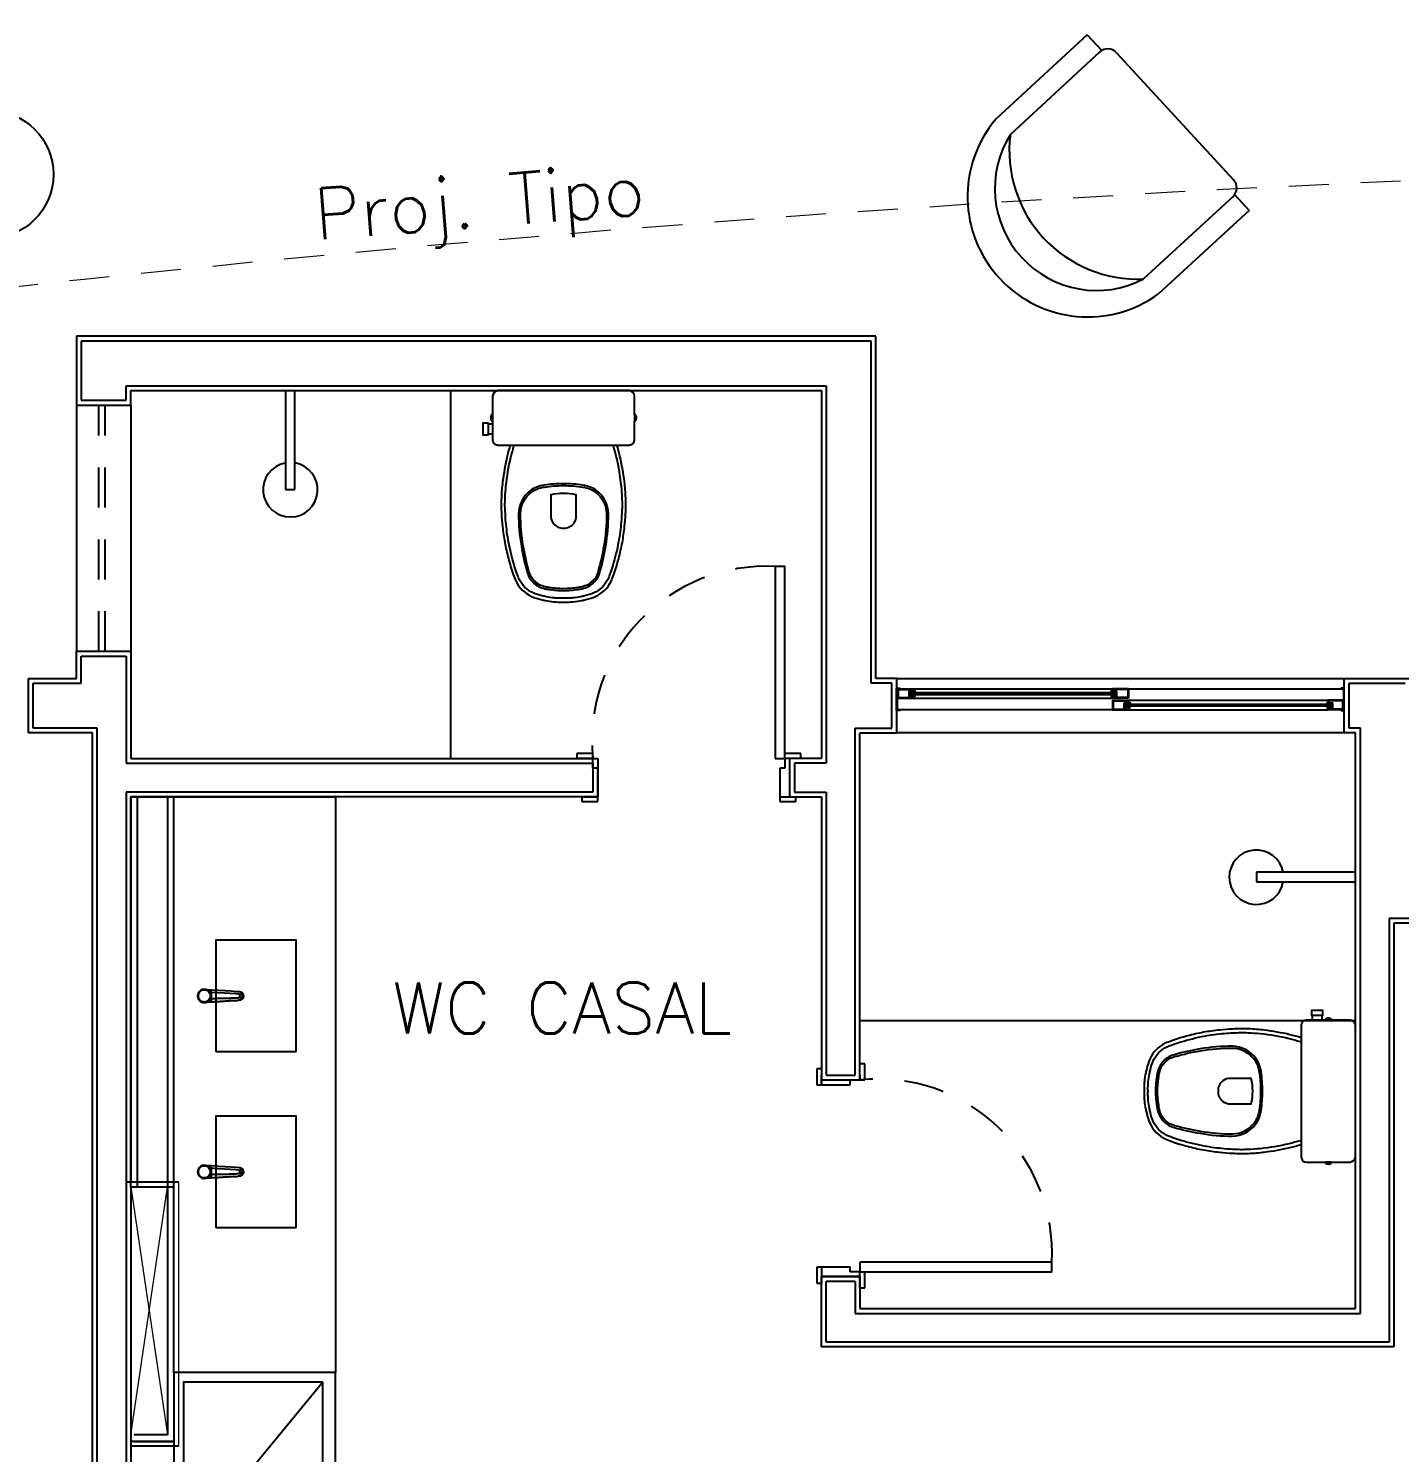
# Model space of a CAD drawing. Header units: millimetres. Extents: x 188.6 to 263.2, y 40.1 to 120.1.
# Drawn here: x 222.114 to 226.401, y 56.332 to 60.784 of the extents above; entities that cross this region are included whole.
import ezdxf

# ---------------------------------------------------------------- set-up
doc = ezdxf.new("R2010")
doc.units = ezdxf.units.MM
for name, pattern in [('HIDDEN2', [0.1875, 0.125, -0.0625]), ('XREF-TIPO$0$HIDDEN2', [0.1875, 0.125, -0.0625]), ('XREF_305_306$0$XREF-TIPO$0$HIDDEN2', [0.1875, 0.125, -0.0625])]:
    doc.linetypes.add(name, pattern=pattern)
doc.layers.add('ARQ', color=8, linetype='Continuous')
doc.layers.add('ARQ-BASE', color=8, linetype='Continuous')
doc.styles.add('60-75', font='romans.shx', dxfattribs={"height": 0.12})

# ---------------------------------------------------------------- blocks, each defined once
blk = doc.blocks.new('XREF_1ºTP$0$VASO')
at = {"layer": 'ARQ'}
for points in [[(951.8, 48.123, 0.003882), (951.7905, 48.158, -0.024258), (951.7765, 48.238, -0.02486), (951.7725, 48.288, -0.033324), (951.773, 48.338, -0.02486), (951.776, 48.378, -0.012268), (951.783, 48.428, -0.015806), (951.7945, 48.478, -0.026699), (951.81, 48.528, -0.021919), (951.8175, 48.548, -0.174675), (951.867, 48.5965, -0.045452), (951.897, 48.606, -0.022856), (951.9099, 48.6092, -0.041289), (951.9366, 48.6132, -0.052091), (951.9442, 48.6136, -0.04333), (951.967, 48.614, -0.04333), (951.9898, 48.6136, -0.052091), (951.9974, 48.6132, -0.041289), (952.0241, 48.6092, -0.022856), (952.037, 48.606, -0.045452), (952.067, 48.5965, -0.174675), (952.1165, 48.548, -0.021919), (952.124, 48.528, -0.026699), (952.1395, 48.478, -0.015806), (952.151, 48.428, -0.012268), (952.158, 48.378, -0.02486), (952.161, 48.338, -0.033324), (952.1615, 48.288, -0.02486), (952.1575, 48.238, -0.024258), (952.1435, 48.158, 0.003882), (952.134, 48.123)], [(952.1224, 48.1261, -0.003849), (952.1318, 48.1609, 0.027799), (952.147, 48.2514, 0.018883), (952.1495, 48.2885, 0.033646), (952.149, 48.3374, 0.016781), (952.1475, 48.3636, 0.015438), (952.1392, 48.4259, 0.023716), (952.121, 48.4995, 0.013571), (952.1126, 48.5241, 0.02186), (952.1055, 48.543, 0.173345), (952.0622, 48.5855, 0.045814), (952.034, 48.5944, 0.024058), (952.0216, 48.5974, 0.042614), (951.996, 48.6012, 0.066108), (951.9895, 48.6015, 0.047154), (951.967, 48.602, 0.047154), (951.9444, 48.6015, 0.066108), (951.9379, 48.6012, 0.042614), (951.9124, 48.5974, 0.024058), (951.9, 48.5944, 0.045814), (951.8718, 48.5855, 0.173345), (951.8284, 48.543, 0.02186), (951.8213, 48.5241, 0.013571), (951.813, 48.4995, 0.023716), (951.7948, 48.4259, 0.015438), (951.7865, 48.3636, 0.016781), (951.785, 48.3374, 0.033646), (951.7845, 48.2885, 0.018883), (951.787, 48.2514, 0.027799), (951.8021, 48.1609, -0.003849), (951.8116, 48.1261)]]:
    blk.add_lwpolyline(points, format="xyb", dxfattribs=at)
for points in [[(951.967, 48.244, -0.041331), (951.9061, 48.2486, -0.129345), (951.8634, 48.2657, -0.234638), (951.8265, 48.338, -0.044666), (951.8351, 48.439, -0.031515), (951.8532, 48.5195, -0.151063), (951.8718, 48.5523, -0.148094), (951.9082, 48.5722, -0.031073), (951.9218, 48.5744, -0.035055), (951.967, 48.5785, -0.035055), (952.0121, 48.5744, -0.031073), (952.0257, 48.5722, -0.148094), (952.0622, 48.5523, -0.151063), (952.0808, 48.5195, -0.031515), (952.0989, 48.439, -0.044666), (952.1075, 48.338, -0.234638), (952.0706, 48.2657, -0.129345), (952.0278, 48.2486, -0.041331)], [(951.967, 48.25, 0.041434), (952.027, 48.2545, 0.129651), (952.067, 48.2705, 0.234583), (952.1015, 48.338, 0.044678), (952.093, 48.438, 0.031614), (952.075, 48.518, 0.152477), (952.058, 48.548, 0.148725), (952.0245, 48.5664, 0.031624), (952.0114, 48.5685, 0.035113), (951.967, 48.5725, 0.035113), (951.9226, 48.5685, 0.031624), (951.9095, 48.5664, 0.148725), (951.876, 48.548, 0.152477), (951.859, 48.518, 0.031614), (951.841, 48.438, 0.044678), (951.8325, 48.338, 0.234583), (951.867, 48.2705, 0.129651), (951.907, 48.2545, 0.041434)], [(951.927, 48.344, -0.164444), (951.935, 48.368, -0.245936), (951.967, 48.383, -0.245936), (951.999, 48.368, -0.164444), (952.007, 48.344), (952.007, 48.279, -0.108885), (951.927, 48.279)], [(951.967, 48.123), (952.172, 48.123, -0.059373), (952.1768, 48.1225, -0.333509), (952.189, 48.107), (952.189, 48.0885), (952.189, 48.0575), (952.189, 48.047), (952.1918, 48.047, -0.252251), (952.1921, 48.0469, -0.160103), (952.195, 48.038, -0.160103), (952.1921, 48.0291, -0.252251), (952.1918, 48.029), (952.189, 48.029), (952.189, 47.97, -0.327853), (952.1739, 47.9533, -0.087637), (952.1708, 47.953), (951.967, 47.953), (951.7631, 47.953, -0.087637), (951.76, 47.9533, -0.327853), (951.745, 47.97), (951.745, 48.029), (951.7421, 48.029, -0.252251), (951.7419, 48.0291, -0.160103), (951.739, 48.038, -0.160103), (951.7419, 48.0469, -0.252251), (951.7421, 48.047), (951.745, 48.047), (951.745, 48.0575), (951.731, 48.0575), (951.731, 48.055), (951.715, 48.055), (951.715, 48.073), (951.715, 48.091), (951.731, 48.091), (951.731, 48.0885), (951.745, 48.0885), (951.745, 48.107, -0.333509), (951.7571, 48.1225, -0.059373), (951.762, 48.123)]]:
    blk.add_lwpolyline(points, format="xyb", close=True, dxfattribs=at)
for points in [[(951.731, 48.0575), (951.731, 48.073), (951.731, 48.0885)], [(951.745, 48.0575), (951.745, 48.0885)], [(951.7425, 48.046), (951.7425, 48.038), (951.7425, 48.03)], [(951.745, 48.029), (951.745, 48.047)], [(952.189, 48.029), (952.189, 48.047)], [(952.1915, 48.046), (952.1915, 48.038), (952.1915, 48.03)]]:
    blk.add_lwpolyline(points, dxfattribs=at)
blk = doc.blocks.new('XREF_305_306$0$AC18C')
for p, q in [((-0.039, 0.5), (-0.5583, 0.5)), ((-0.039, 0.5), (-0.039, 0.4117)), ((-0.05, 0.4117), (-0.5583, 0.4117)), ((0, 0.3617), (0, -0.3617)), ((-0.05, -0.4117), (-0.5583, -0.4117)), ((-0.039, -0.4109), (-0.039, -0.5)), ((-0.039, -0.5), (-0.5528, -0.5))]:
    blk.add_line(p, q)
for centre, radius, start, end in [((-0.4965, 0.0003), 0.5035, 97.0495, 263.57691), ((-0.446, 0), 0.4268, 105.24898, 254.75102), ((-0.2119, 0), 0.5381, 130.0756, 229.9244), ((-0.05, 0.3617), 0.05, 0, 90), ((-0.05, -0.3617), 0.05, 270, 0)]:
    blk.add_arc(centre, radius, start, end)
blk = doc.blocks.new('arq-3pav')
at = {"layer": 'ARQ'}
for p, q in [((19.7553, 19.565), (17.2553, 19.565)), ((17.2553, 19.565), (17.2553, 19.35)), ((19.7403, 19.55), (17.2703, 19.55)), ((17.2703, 19.55), (17.2703, 19.365)), ((19.7403, 18.48), (19.7403, 19.55)), ((19.7553, 18.495), (19.7553, 19.565)), ((17.4103, 19.365), (17.4103, 19.41)), ((17.4103, 19.41), (19.6003, 19.41)), ((17.4253, 19.35), (17.4253, 19.395)), ((17.4253, 19.395), (19.5853, 19.395)), ((17.9085, 19.395), (17.9085, 19.0855)), ((17.9385, 19.0855), (17.9385, 19.395)), ((18.4253, 19.395), (18.4253, 18.245)), ((19.5853, 19.395), (19.5853, 18.245)), ((19.6003, 19.41), (19.6003, 18.23)), ((17.2551, 19.35), (17.2551, 18.58)), ((17.2553, 19.35), (17.4253, 19.35)), ((17.2703, 19.365), (17.4103, 19.365)), ((17.4251, 19.35), (17.4251, 18.58)), ((17.9085, 19.0855), (17.9385, 19.0855)), ((17.2553, 18.495), (17.2553, 18.58)), ((17.2553, 18.58), (17.4253, 18.58)), ((17.4253, 18.58), (17.4253, 18.245)), ((17.2703, 18.48), (17.2703, 18.565)), ((17.2703, 18.565), (17.4103, 18.565)), ((17.4103, 18.565), (17.4103, 18.23)), ((17.1053, 18.495), (17.2553, 18.495)), ((17.1053, 18.325), (17.1053, 18.495)), ((17.1203, 18.48), (17.2703, 18.48)), ((17.1203, 18.34), (17.1203, 18.48)), ((19.8053, 18.48), (19.7403, 18.48)), ((19.8203, 18.495), (19.7553, 18.495)), ((19.8053, 18.34), (19.8053, 18.48)), ((19.8201, 18.495), (21.2201, 18.495)), ((19.8203, 18.325), (19.8203, 18.495)), ((21.2201, 18.325), (21.2201, 18.495)), ((21.2201, 18.495), (21.4253, 18.495)), ((21.2351, 18.34), (21.2351, 18.48)), ((21.2351, 18.48), (21.4103, 18.48)), ((19.8233, 18.4631), (19.8738, 18.4631)), ((19.8233, 18.4631), (19.8233, 18.4331)), ((19.8233, 18.4331), (20.4953, 18.4331)), ((19.8233, 18.4331), (19.8618, 18.4331)), ((19.8253, 18.4611), (19.8253, 18.4351)), ((19.8253, 18.4611), (19.8718, 18.4611)), ((19.8253, 18.4351), (19.8598, 18.4351)), ((19.8718, 18.4551), (19.8598, 18.4551)), ((19.8598, 18.4351), (19.8598, 18.4551)), ((19.8738, 18.4531), (19.8618, 18.4531)), ((19.8618, 18.4331), (19.8618, 18.4531)), ((19.8738, 18.4431), (19.8618, 18.4431)), ((19.8628, 18.4511), (20.5063, 18.4511)), ((19.8628, 18.4511), (19.8628, 18.4451)), ((19.8628, 18.4451), (20.5063, 18.4451)), ((19.8638, 18.4351), (19.8638, 18.4411)), ((19.8718, 18.4411), (19.8638, 18.4411)), ((19.8638, 18.4351), (19.8718, 18.4351)), ((19.8718, 18.4551), (19.8718, 18.4611)), ((19.8718, 18.4351), (19.8718, 18.4411)), ((19.8738, 18.4631), (20.4953, 18.4631)), ((19.8738, 18.4531), (19.8738, 18.4631)), ((19.8738, 18.4331), (19.8738, 18.4431)), ((20.5453, 18.4631), (20.4953, 18.4631)), ((20.4953, 18.4531), (20.4953, 18.4631)), ((20.4953, 18.4531), (20.5073, 18.4531)), ((20.4953, 18.4431), (20.5073, 18.4431)), ((20.4953, 18.4331), (20.4953, 18.4431)), ((20.5453, 18.4331), (20.4953, 18.4331)), ((20.5433, 18.4611), (20.4973, 18.4611)), ((20.4973, 18.4551), (20.4973, 18.4611)), ((20.4973, 18.4551), (20.5093, 18.4551)), ((20.4973, 18.4411), (20.5053, 18.4411)), ((20.4973, 18.4351), (20.4973, 18.4411)), ((20.5053, 18.4351), (20.4973, 18.4351)), ((20.5053, 18.4351), (20.5053, 18.4411)), ((20.5063, 18.4511), (20.5063, 18.4451)), ((20.5073, 18.4331), (20.5073, 18.4531)), ((20.5093, 18.4351), (20.5093, 18.4551)), ((20.5433, 18.4351), (20.5093, 18.4351)), ((20.5433, 18.4611), (20.5433, 18.4351)), ((20.5453, 18.4631), (21.2181, 18.4631)), ((20.5453, 18.4631), (20.5453, 18.4331)), ((20.4953, 18.3971), (19.8221, 18.3971)), ((20.4953, 18.4271), (20.5453, 18.4271)), ((20.4953, 18.4271), (20.4953, 18.3971)), ((20.4953, 18.3971), (20.5453, 18.3971)), ((20.4973, 18.4251), (20.5433, 18.4251)), ((20.4973, 18.4251), (20.4973, 18.3991)), ((20.4973, 18.3991), (20.5313, 18.3991)), ((20.5433, 18.4191), (20.5313, 18.4191)), ((20.5313, 18.3991), (20.5313, 18.4191)), ((20.5333, 18.3971), (20.5333, 18.4171)), ((20.5453, 18.4171), (20.5333, 18.4171)), ((20.5453, 18.4071), (20.5333, 18.4071)), ((20.5343, 18.4151), (21.1813, 18.4151)), ((20.5343, 18.4151), (20.5343, 18.4091)), ((20.5343, 18.4091), (21.1813, 18.4091)), ((20.5353, 18.3991), (20.5353, 18.4051)), ((20.5433, 18.4051), (20.5353, 18.4051)), ((20.5353, 18.3991), (20.5433, 18.3991)), ((20.5433, 18.4191), (20.5433, 18.4251)), ((20.5433, 18.3991), (20.5433, 18.4051)), ((20.5453, 18.4271), (21.1703, 18.4271)), ((20.5453, 18.4171), (20.5453, 18.4271)), ((20.5453, 18.3971), (20.5453, 18.4071)), ((20.5453, 18.3971), (21.1703, 18.3971)), ((21.2173, 18.4271), (21.1703, 18.4271)), ((21.1703, 18.4171), (21.1703, 18.4271)), ((21.1703, 18.4171), (21.1823, 18.4171)), ((21.1703, 18.3971), (21.1703, 18.4071)), ((21.1703, 18.4071), (21.1823, 18.4071)), ((21.2173, 18.3971), (21.1703, 18.3971)), ((21.2153, 18.4251), (21.1723, 18.4251)), ((21.1723, 18.4191), (21.1723, 18.4251)), ((21.1723, 18.4191), (21.1843, 18.4191)), ((21.1723, 18.3991), (21.1723, 18.4051)), ((21.1723, 18.4051), (21.1803, 18.4051)), ((21.1803, 18.3991), (21.1723, 18.3991)), ((21.1803, 18.3991), (21.1803, 18.4051)), ((21.1813, 18.4151), (21.1813, 18.4091)), ((21.1823, 18.3971), (21.1823, 18.4171)), ((21.1843, 18.3991), (21.1843, 18.4191)), ((21.2153, 18.3991), (21.1843, 18.3991)), ((21.2153, 18.3991), (21.2153, 18.4251)), ((21.2173, 18.3971), (21.2173, 18.4271)), ((17.3053, 18.325), (17.1053, 18.325)), ((17.3203, 18.34), (17.1203, 18.34)), ((17.3053, 15.5152), (17.3053, 18.325)), ((17.3203, 15.5302), (17.3203, 18.34)), ((19.6903, 17.255), (19.6903, 18.34)), ((19.6903, 18.34), (19.8053, 18.34)), ((19.7053, 17.24), (19.7053, 18.325)), ((19.7053, 18.325), (19.8203, 18.325)), ((21.2201, 18.325), (19.8201, 18.325)), ((21.2553, 18.325), (21.2201, 18.325)), ((21.2703, 18.34), (21.2351, 18.34)), ((21.2553, 16.525), (21.2553, 18.325)), ((21.2703, 16.51), (21.2703, 18.34)), ((18.8203, 18.2601), (18.8203, 18.2451)), ((18.8703, 18.2601), (18.8203, 18.2601)), ((18.8703, 18.2451), (18.8703, 18.2601)), ((19.5203, 18.2601), (19.4703, 18.2601)), ((19.5203, 18.2451), (19.5203, 18.2601)), ((19.5203, 18.2451), (19.5203, 18.2601)), ((17.4103, 18.23), (18.8703, 18.23)), ((17.4253, 18.245), (18.8853, 18.245)), ((18.8703, 18.2451), (18.8203, 18.2451)), ((18.8553, 18.2451), (18.8703, 18.2451)), ((18.8703, 18.2151), (18.8703, 18.2451)), ((18.8703, 18.23), (18.8703, 18.14)), ((18.8853, 18.2151), (18.8703, 18.2151)), ((18.8853, 18.245), (18.8853, 18.125)), ((18.8853, 18.1251), (18.8853, 18.2151)), ((19.4703, 18.2151), (19.4553, 18.2151)), ((19.4553, 18.2151), (19.4553, 18.1251)), ((19.4703, 18.2451), (19.4703, 18.2151)), ((19.5203, 18.2451), (19.4703, 18.2451)), ((19.5853, 18.245), (19.4853, 18.245)), ((19.4853, 18.245), (19.4853, 18.125)), ((19.6003, 18.23), (19.5003, 18.23)), ((19.5003, 18.23), (19.5003, 18.14)), ((18.8703, 18.14), (17.4103, 18.14)), ((17.4103, 18.14), (17.4103, 16.92)), ((18.8853, 18.125), (17.4253, 18.125)), ((17.4253, 18.125), (17.4253, 16.92)), ((17.4253, 17.025), (17.4253, 18.125)), ((17.4253, 18.125), (18.0653, 18.125)), ((17.5601, 16.325), (17.5601, 18.125)), ((18.0653, 18.125), (18.0653, 16.325)), ((18.8353, 18.1251), (18.8853, 18.1251)), ((18.8353, 18.1251), (18.8353, 18.1101)), ((18.8853, 18.1251), (18.8553, 18.1251)), ((18.8853, 18.1101), (18.8853, 18.1251)), ((19.4553, 18.1251), (19.4553, 18.1101)), ((19.4553, 18.1251), (19.5053, 18.1251)), ((19.4853, 18.125), (19.5853, 18.125)), ((19.5003, 18.14), (19.6003, 18.14)), ((19.5053, 18.1101), (19.5053, 18.1251)), ((19.5853, 18.125), (19.5853, 17.24)), ((19.6003, 18.14), (19.6003, 17.255)), ((18.8353, 18.1101), (18.8853, 18.1101)), ((18.8353, 18.1101), (18.8853, 18.1101)), ((19.4553, 18.1101), (19.5053, 18.1101)), ((19.4553, 18.1101), (19.5053, 18.1101)), ((21.2553, 17.8895), (20.9458, 17.8895)), ((20.9458, 17.8895), (20.9458, 17.8595)), ((20.9458, 17.8595), (21.2553, 17.8595)), ((21.8603, 17.7448), (21.3603, 17.7448)), ((21.3603, 17.7448), (21.3603, 16.42)), ((21.8753, 17.7298), (21.3753, 17.7298)), ((21.3753, 17.7298), (21.3753, 16.405)), ((17.6565, 17.5231), (17.6565, 17.5231)), ((17.6567, 17.5231), (17.6566, 17.5231)), ((17.6747, 17.5076), (17.6766, 17.5076)), ((17.6747, 17.4974), (17.6747, 17.5076)), ((17.6747, 17.4974), (17.6766, 17.4974)), ((17.6766, 17.5076), (17.6766, 17.4974)), ((17.7661, 17.516), (17.7663, 17.516)), ((17.7667, 17.4988), (17.7667, 17.5062)), ((17.7768, 17.4995), (17.7768, 17.5055)), ((17.6582, 17.482), (17.6578, 17.482)), ((17.6582, 17.482), (17.6582, 17.482)), ((21.2553, 17.425), (19.7053, 17.425)), ((19.5703, 17.275), (19.5703, 17.225)), ((19.5703, 17.275), (19.5703, 17.225)), ((19.5853, 17.275), (19.5703, 17.275)), ((19.5853, 17.275), (19.5853, 17.225)), ((19.7053, 17.24), (19.7053, 17.29)), ((19.7203, 17.29), (19.7053, 17.29)), ((19.7203, 17.24), (19.7203, 17.29)), ((19.5853, 17.225), (19.5853, 17.255)), ((19.5853, 17.24), (19.7053, 17.24)), ((19.5853, 17.24), (19.7053, 17.24)), ((19.6003, 17.255), (19.6903, 17.255)), ((19.6753, 17.225), (19.6753, 17.24)), ((19.6753, 17.24), (19.7053, 17.24)), ((19.7053, 17.255), (19.7053, 17.24)), ((19.7053, 17.24), (19.7203, 17.24)), ((19.5703, 17.225), (19.5853, 17.225)), ((19.5853, 17.225), (19.6753, 17.225)), ((17.4253, 16.905), (17.4253, 17.025)), ((17.6565, 16.9731), (17.6565, 16.9731)), ((17.6567, 16.9731), (17.6566, 16.9731)), ((17.7661, 16.966), (17.7663, 16.966)), ((17.5751, 16.92), (17.4103, 16.92)), ((17.4103, 16.92), (17.4103, 15.7202)), ((17.6582, 16.932), (17.6578, 16.932)), ((17.6582, 16.932), (17.6582, 16.932)), ((17.6747, 16.9576), (17.6766, 16.9576)), ((17.6747, 16.9474), (17.6747, 16.9576)), ((17.6747, 16.9474), (17.6766, 16.9474)), ((17.6766, 16.9576), (17.6766, 16.9474)), ((17.7667, 16.9488), (17.7667, 16.9562)), ((17.7768, 16.9495), (17.7768, 16.9555)), ((17.5601, 16.905), (17.4253, 16.905)), ((17.4253, 16.905), (17.4253, 15.7352)), ((17.5601, 16.905), (17.4253, 16.905)), ((19.5703, 16.655), (19.5703, 16.605)), ((19.5703, 16.655), (19.5703, 16.605)), ((19.5853, 16.655), (19.5703, 16.655)), ((19.6753, 16.655), (19.5853, 16.655)), ((19.5853, 16.655), (19.5853, 16.605)), ((19.6753, 16.64), (19.6753, 16.655)), ((19.5853, 16.625), (19.7053, 16.625)), ((19.5853, 16.405), (19.5853, 16.625)), ((19.7053, 16.625), (19.5853, 16.625)), ((19.6003, 16.42), (19.6003, 16.61)), ((19.6903, 16.61), (19.6003, 16.61)), ((19.7053, 16.64), (19.6753, 16.64)), ((19.6903, 16.61), (19.6903, 16.51)), ((19.7053, 16.59), (19.7053, 16.64)), ((19.7053, 16.625), (19.7053, 16.525)), ((19.7203, 16.59), (19.7203, 16.64)), ((19.5703, 16.605), (19.5853, 16.605)), ((19.7053, 16.59), (19.7203, 16.59)), ((19.7053, 16.59), (19.7203, 16.59)), ((19.7053, 16.525), (21.2553, 16.525)), ((19.6903, 16.51), (21.2703, 16.51)), ((21.3753, 16.405), (19.5853, 16.405)), ((21.3603, 16.42), (19.6003, 16.42)), ((18.0653, 16.325), (17.5601, 16.325)), ((18.0253, 16.295), (17.5901, 15.7652)), ((17.5601, 16.11), (17.4253, 16.11)), ((17.5751, 16.095), (17.4253, 16.095)), ((17.4353, 16.11), (17.5601, 16.11))]:
    blk.add_line(p, q, dxfattribs=at)
at = {"layer": 'ARQ', "linetype": 'XREF-TIPO$0$HIDDEN2'}
for p, q in [((17.3251, 18.58), (17.3251, 19.35)), ((17.3451, 18.58), (17.3451, 19.35))]:
    blk.add_line(p, q, dxfattribs=at)
at = {"layer": 'ARQ', "color": 7, "linetype": 'Continuous', "lineweight": 0}
for p, q in [((17.5751, 16.095), (17.5751, 16.92)), ((17.4253, 16.13), (17.5401, 16.905)), ((17.4253, 16.905), (17.5401, 16.13)), ((17.5601, 16.11), (17.5601, 16.905))]:
    blk.add_line(p, q, dxfattribs=at)
at = {"layer": 'ARQ'}
for points in [[(19.4403, 18.2451), (19.4703, 18.2451), (19.4703, 18.8451), (19.4403, 18.8451)], [(17.4453, 16.905), (17.4253, 16.905), (17.4253, 18.125), (17.4453, 18.125)], [(17.6917, 17.3275), (17.6917, 17.6775), (17.9417, 17.6775), (17.9417, 17.3275)], [(17.6917, 16.7775), (17.6917, 17.1275), (17.9417, 17.1275), (17.9417, 16.7775)], [(19.7053, 16.67), (19.7053, 16.64), (20.3053, 16.64), (20.3053, 16.67)], [(18.0653, 16.325), (17.5601, 16.325), (17.5601, 15.7352), (18.0653, 15.7352)], [(18.0253, 16.295), (17.5901, 16.295), (17.5901, 15.7652), (18.0253, 15.7652)]]:
    blk.add_lwpolyline(points, close=True, dxfattribs=at)
for points in [[(19.8201, 18.4651), (19.8303, 18.4651), (19.8303, 18.4631), (19.8221, 18.4631), (19.8221, 18.3971), (19.8301, 18.3971), (19.8301, 18.3951), (19.8201, 18.3951), (19.8201, 18.4651)], [(21.2201, 18.4651), (21.2099, 18.4651), (21.2099, 18.4631), (21.2181, 18.4631), (21.2181, 18.3971), (21.2101, 18.3971), (21.2101, 18.3951), (21.2201, 18.3951), (21.2201, 18.4651)], [(17.6568, 17.5231), (17.6568, 17.5231), (17.6568, 17.5231), (17.6569, 17.5231), (17.6569, 17.5231), (17.6569, 17.5231), (17.657, 17.5231), (17.657, 17.5231), (17.6572, 17.5231), (17.6581, 17.523), (17.659, 17.5229), (17.6627, 17.5225), (17.6664, 17.5219), (17.6691, 17.5214)], [(17.6568, 17.5231), (17.6781, 17.5219), (17.6994, 17.5207), (17.7207, 17.5193), (17.7382, 17.5181), (17.7558, 17.5168), (17.7645, 17.5162), (17.7655, 17.5161), (17.766, 17.516), (17.7661, 17.516)], [(17.664, 17.5211), (17.6652, 17.5207), (17.6664, 17.5206), (17.6678, 17.5209), (17.6691, 17.5214)], [(17.6726, 17.5129), (17.6719, 17.514), (17.6709, 17.5154), (17.6697, 17.5168), (17.6689, 17.5177), (17.668, 17.5185), (17.6671, 17.5192), (17.6663, 17.5198), (17.6652, 17.5205), (17.664, 17.5211)], [(17.6691, 17.5214), (17.67, 17.5211), (17.6709, 17.5209), (17.6717, 17.5205), (17.6725, 17.5201), (17.673, 17.5198), (17.6735, 17.5195), (17.6738, 17.5192), (17.6741, 17.5189), (17.6743, 17.5186), (17.6745, 17.5183), (17.6747, 17.5179), (17.6748, 17.5176), (17.6749, 17.5173), (17.675, 17.517), (17.6751, 17.5167), (17.6752, 17.5161), (17.6753, 17.5155), (17.6753, 17.5151), (17.6754, 17.5147), (17.6755, 17.5144), (17.6756, 17.5142), (17.6757, 17.514), (17.6758, 17.5138), (17.6758, 17.5137)], [(17.6726, 17.5129), (17.6744, 17.5133), (17.6758, 17.5137)], [(17.6758, 17.5137), (17.6762, 17.5122), (17.6764, 17.5107), (17.6765, 17.5091), (17.6766, 17.5076)], [(17.7667, 17.5062), (17.7664, 17.5065), (17.766, 17.5068), (17.7657, 17.5071), (17.7653, 17.5073), (17.765, 17.5074), (17.7647, 17.5076), (17.7641, 17.5077), (17.7636, 17.5078), (17.763, 17.5078), (17.7625, 17.5079), (17.7537, 17.5086), (17.7362, 17.5099), (17.7187, 17.5111), (17.6973, 17.5124), (17.6758, 17.5137)], [(17.6764, 17.4946), (17.6796, 17.4947), (17.6829, 17.4948), (17.6865, 17.4949), (17.6903, 17.4949), (17.6938, 17.495), (17.6974, 17.4951), (17.6986, 17.4951), (17.6996, 17.4951), (17.7006, 17.4952), (17.7016, 17.4952), (17.7025, 17.4952), (17.7082, 17.4953), (17.7138, 17.4954), (17.715, 17.4954), (17.7161, 17.4955), (17.7172, 17.4955), (17.7183, 17.4955), (17.7194, 17.4955), (17.7205, 17.4956), (17.7216, 17.4956), (17.7227, 17.4956), (17.7265, 17.4957), (17.7302, 17.4958), (17.7338, 17.4959), (17.7372, 17.496), (17.7401, 17.4961), (17.7429, 17.4962), (17.7436, 17.4962), (17.7443, 17.4963), (17.745, 17.4963), (17.7457, 17.4963), (17.7463, 17.4963), (17.747, 17.4964), (17.7491, 17.4965), (17.7512, 17.4966), (17.7532, 17.4967), (17.7552, 17.4968), (17.7572, 17.4969), (17.7591, 17.497), (17.7595, 17.497), (17.7599, 17.4971), (17.7603, 17.4971), (17.7607, 17.4971), (17.7611, 17.4971), (17.7614, 17.4972), (17.7618, 17.4972), (17.7622, 17.4972), (17.7626, 17.4972), (17.7629, 17.4973), (17.7632, 17.4973), (17.7635, 17.4973), (17.7637, 17.4973), (17.7639, 17.4973), (17.7641, 17.4974), (17.7643, 17.4974), (17.7645, 17.4975), (17.7646, 17.4975), (17.7648, 17.4976), (17.7649, 17.4976), (17.7653, 17.4978), (17.7656, 17.4979), (17.7659, 17.4981), (17.7662, 17.4984), (17.7664, 17.4986), (17.7667, 17.4988)], [(17.7663, 17.516), (17.7668, 17.5159), (17.7673, 17.5159), (17.7677, 17.5158), (17.7682, 17.5156)], [(17.7667, 17.5062), (17.7677, 17.5072), (17.7688, 17.5081), (17.7699, 17.509), (17.7709, 17.5098), (17.7718, 17.5105), (17.7726, 17.5111), (17.7733, 17.5115), (17.7738, 17.5118), (17.7741, 17.5119), (17.7742, 17.5118)], [(17.7768, 17.5055), (17.7767, 17.5055), (17.7765, 17.5055), (17.7763, 17.5056), (17.7761, 17.5056), (17.7758, 17.5056), (17.7754, 17.5056), (17.775, 17.5057), (17.7745, 17.5057), (17.774, 17.5057), (17.7735, 17.5058), (17.7729, 17.5058), (17.7723, 17.5059), (17.7717, 17.5059), (17.7713, 17.5059), (17.7706, 17.506), (17.7699, 17.506), (17.7691, 17.5061), (17.7684, 17.5061), (17.7679, 17.5061), (17.7674, 17.5062), (17.7667, 17.5062)], [(17.7667, 17.4988), (17.7674, 17.4989), (17.7682, 17.4989), (17.7689, 17.499), (17.7696, 17.499), (17.7703, 17.499), (17.7709, 17.4991), (17.7716, 17.4991), (17.7723, 17.4992), (17.7729, 17.4992), (17.7735, 17.4993), (17.7739, 17.4993), (17.7743, 17.4993), (17.7747, 17.4993), (17.7752, 17.4994), (17.7756, 17.4994), (17.776, 17.4994), (17.7763, 17.4995), (17.7765, 17.4995), (17.7767, 17.4995), (17.7768, 17.4995)], [(17.7667, 17.4988), (17.7671, 17.4985), (17.7675, 17.4981), (17.7679, 17.4977), (17.7683, 17.4973), (17.7687, 17.497), (17.7691, 17.4966), (17.7696, 17.4962), (17.77, 17.4959), (17.7704, 17.4955), (17.7708, 17.4952), (17.7713, 17.4949), (17.7716, 17.4946), (17.772, 17.4943), (17.7724, 17.494), (17.7727, 17.4938), (17.773, 17.4936), (17.7732, 17.4935), (17.7735, 17.4934), (17.7737, 17.4933), (17.7738, 17.4932), (17.774, 17.4932), (17.7741, 17.4931), (17.7742, 17.4932), (17.7742, 17.4932)], [(17.7682, 17.5156), (17.769, 17.5153), (17.7699, 17.515), (17.7707, 17.5146), (17.7717, 17.514), (17.7726, 17.5133), (17.7734, 17.5126), (17.7742, 17.5118)], [(17.7742, 17.5118), (17.7746, 17.5114), (17.7749, 17.511), (17.7752, 17.5106), (17.7753, 17.5105), (17.7754, 17.5104), (17.7754, 17.5103), (17.7755, 17.5102), (17.7755, 17.5102), (17.7756, 17.5101), (17.7756, 17.5101), (17.7756, 17.5101), (17.7756, 17.5101), (17.7756, 17.51)], [(17.7768, 17.5055), (17.7768, 17.5069), (17.7765, 17.5083), (17.7759, 17.5095), (17.7756, 17.51)], [(17.7768, 17.4995), (17.7768, 17.4981), (17.7765, 17.4968), (17.7759, 17.4955), (17.7756, 17.495)], [(17.7775, 17.4994), (17.7774, 17.499), (17.7772, 17.4985), (17.7771, 17.498), (17.7769, 17.4975), (17.7767, 17.497), (17.7764, 17.4964), (17.7762, 17.4959), (17.7759, 17.4955)], [(17.7776, 17.5035), (17.7776, 17.5036), (17.7776, 17.5038), (17.7775, 17.5039), (17.7775, 17.5041), (17.7774, 17.5043), (17.7773, 17.5045), (17.7772, 17.5048), (17.7771, 17.5051), (17.7768, 17.5055)], [(17.7768, 17.4995), (17.777, 17.4999), (17.7773, 17.5003), (17.7774, 17.5006), (17.7775, 17.5009), (17.7775, 17.5011), (17.7776, 17.5013), (17.7776, 17.5014), (17.7776, 17.5015), (17.7776, 17.5015)], [(17.7777, 17.5045), (17.7776, 17.5035)], [(17.7776, 17.5015), (17.7776, 17.5017), (17.7777, 17.5019), (17.7777, 17.5019), (17.7777, 17.502), (17.7777, 17.5021), (17.7777, 17.5022), (17.7777, 17.5023), (17.7777, 17.5023), (17.7777, 17.5024), (17.7777, 17.5024), (17.7777, 17.5025), (17.7777, 17.5025), (17.7777, 17.5026), (17.7777, 17.5026), (17.7777, 17.5027), (17.7777, 17.5027), (17.7777, 17.5028), (17.7777, 17.503), (17.7777, 17.5031), (17.7777, 17.5032), (17.7776, 17.5035)], [(17.7776, 17.5015), (17.7777, 17.5005), (17.7777, 17.5005)], [(17.7777, 17.5005), (17.7777, 17.5014), (17.7778, 17.5022), (17.7778, 17.5029), (17.7777, 17.5037), (17.7777, 17.5045)], [(17.7209, 17.4857), (17.7201, 17.4857), (17.7189, 17.4856), (17.7181, 17.4855), (17.7172, 17.4855), (17.7169, 17.4855), (17.7167, 17.4854), (17.7164, 17.4854), (17.7162, 17.4854), (17.7159, 17.4854), (17.7156, 17.4854), (17.7128, 17.4852), (17.7102, 17.485), (17.7077, 17.4849), (17.7054, 17.4847), (17.704, 17.4846), (17.7023, 17.4845), (17.7007, 17.4844), (17.699, 17.4843), (17.6974, 17.4842), (17.6939, 17.484), (17.6904, 17.4838), (17.6871, 17.4836), (17.6834, 17.4834), (17.6769, 17.483), (17.6705, 17.4827), (17.6643, 17.4823), (17.6582, 17.482)], [(17.6718, 17.4846), (17.6691, 17.4838), (17.6663, 17.4832), (17.6628, 17.4826), (17.6607, 17.4823), (17.6595, 17.4821), (17.6588, 17.4821), (17.6586, 17.482), (17.6585, 17.482), (17.6584, 17.482), (17.6583, 17.482), (17.6583, 17.482), (17.6583, 17.482), (17.6582, 17.482), (17.6582, 17.482), (17.6582, 17.482), (17.6582, 17.482)], [(17.6657, 17.4848), (17.6664, 17.4853), (17.6674, 17.4859), (17.6683, 17.4867), (17.6693, 17.4877), (17.6703, 17.4887), (17.6712, 17.4899), (17.6721, 17.4912), (17.6726, 17.4921), (17.6731, 17.493), (17.6735, 17.4939), (17.6739, 17.4948)], [(17.6657, 17.4848), (17.6668, 17.4853), (17.6681, 17.4855), (17.6695, 17.4854), (17.6709, 17.485), (17.6718, 17.4846)], [(17.6764, 17.4946), (17.6764, 17.4944), (17.6764, 17.4942), (17.6764, 17.494), (17.6764, 17.4937), (17.6764, 17.4934), (17.6766, 17.4926), (17.6767, 17.4918), (17.6768, 17.4913), (17.6769, 17.4908), (17.6769, 17.4904), (17.6769, 17.4901), (17.6769, 17.4897), (17.6769, 17.4895), (17.6768, 17.4892), (17.6768, 17.4889), (17.6767, 17.4886), (17.6766, 17.4883), (17.6764, 17.4879), (17.6762, 17.4875), (17.6761, 17.4873), (17.6759, 17.4871), (17.6756, 17.4867), (17.6752, 17.4864), (17.6748, 17.486), (17.6744, 17.4858), (17.6737, 17.4854), (17.673, 17.4851), (17.6724, 17.4848), (17.6718, 17.4846)], [(17.7478, 17.4876), (17.747, 17.4875), (17.7465, 17.4875), (17.746, 17.4875), (17.7455, 17.4874), (17.745, 17.4874), (17.7444, 17.4874), (17.7441, 17.4873), (17.7438, 17.4873), (17.7435, 17.4873), (17.7419, 17.4872), (17.7402, 17.4871), (17.7384, 17.4869), (17.7365, 17.4868), (17.7345, 17.4867), (17.7325, 17.4865), (17.7307, 17.4864), (17.729, 17.4863), (17.7272, 17.4861), (17.7254, 17.486), (17.7249, 17.486), (17.7244, 17.486), (17.7242, 17.4859), (17.7241, 17.4859), (17.724, 17.4859), (17.7237, 17.4859), (17.7233, 17.4859), (17.7227, 17.4858), (17.722, 17.4858), (17.7211, 17.4857), (17.7209, 17.4857)], [(17.7685, 17.4895), (17.7683, 17.4895), (17.7678, 17.4893), (17.7672, 17.4892), (17.767, 17.4892), (17.7669, 17.4891), (17.7668, 17.4891), (17.7668, 17.4891), (17.7668, 17.4891), (17.7667, 17.4891), (17.7655, 17.489), (17.7647, 17.4889), (17.764, 17.4888), (17.7633, 17.4888), (17.7626, 17.4887), (17.7619, 17.4887), (17.7612, 17.4886), (17.7606, 17.4886), (17.76, 17.4885), (17.7595, 17.4885), (17.759, 17.4885)], [(17.7742, 17.4932), (17.7734, 17.4924), (17.7726, 17.4917), (17.7717, 17.491), (17.7707, 17.4905), (17.77, 17.4901), (17.7694, 17.4898), (17.7687, 17.4896), (17.7685, 17.4895)], [(17.6568, 16.9731), (17.6568, 16.9731), (17.6568, 16.9731), (17.6569, 16.9731), (17.6569, 16.9731), (17.6569, 16.9731), (17.657, 16.9731), (17.657, 16.9731), (17.6572, 16.9731), (17.6581, 16.973), (17.659, 16.9729), (17.6627, 16.9725), (17.6664, 16.9719), (17.6691, 16.9714)], [(17.6568, 16.9731), (17.6781, 16.9719), (17.6994, 16.9707), (17.7207, 16.9693), (17.7382, 16.9681), (17.7558, 16.9668), (17.7645, 16.9662), (17.7655, 16.9661), (17.766, 16.966), (17.7661, 16.966)], [(17.664, 16.9711), (17.6652, 16.9707), (17.6664, 16.9706), (17.6678, 16.9709), (17.6691, 16.9714)], [(17.6726, 16.9629), (17.6719, 16.964), (17.6709, 16.9654), (17.6697, 16.9668), (17.6689, 16.9677), (17.668, 16.9685), (17.6671, 16.9692), (17.6663, 16.9698), (17.6652, 16.9705), (17.664, 16.9711)], [(17.6691, 16.9714), (17.67, 16.9711), (17.6709, 16.9709), (17.6717, 16.9705), (17.6725, 16.9701), (17.673, 16.9698), (17.6735, 16.9695), (17.6738, 16.9692), (17.6741, 16.9689), (17.6743, 16.9686), (17.6745, 16.9683), (17.6747, 16.9679), (17.6748, 16.9676), (17.6749, 16.9673), (17.675, 16.967), (17.6751, 16.9667), (17.6752, 16.9661), (17.6753, 16.9655), (17.6753, 16.9651), (17.6754, 16.9647), (17.6755, 16.9644), (17.6756, 16.9642), (17.6757, 16.964), (17.6758, 16.9638), (17.6758, 16.9637)], [(17.6726, 16.9629), (17.6744, 16.9633), (17.6758, 16.9637)], [(17.6758, 16.9637), (17.6762, 16.9622), (17.6764, 16.9607), (17.6765, 16.9591), (17.6766, 16.9576)], [(17.7667, 16.9562), (17.7664, 16.9565), (17.766, 16.9568), (17.7657, 16.9571), (17.7653, 16.9573), (17.765, 16.9574), (17.7647, 16.9576), (17.7641, 16.9577), (17.7636, 16.9578), (17.763, 16.9578), (17.7625, 16.9579), (17.7537, 16.9586), (17.7362, 16.9599), (17.7187, 16.9611), (17.6973, 16.9624), (17.6758, 16.9637)], [(17.7663, 16.966), (17.7668, 16.9659), (17.7673, 16.9659), (17.7677, 16.9658), (17.7682, 16.9656)], [(17.7682, 16.9656), (17.769, 16.9653), (17.7699, 16.965), (17.7707, 16.9646), (17.7717, 16.964), (17.7726, 16.9633), (17.7734, 16.9626), (17.7742, 16.9618)], [(17.7209, 16.9357), (17.7201, 16.9357), (17.7189, 16.9356), (17.7181, 16.9355), (17.7172, 16.9355), (17.7169, 16.9355), (17.7167, 16.9354), (17.7164, 16.9354), (17.7162, 16.9354), (17.7159, 16.9354), (17.7156, 16.9354), (17.7128, 16.9352), (17.7102, 16.935), (17.7077, 16.9349), (17.7054, 16.9347), (17.704, 16.9346), (17.7023, 16.9345), (17.7007, 16.9344), (17.699, 16.9343), (17.6974, 16.9342), (17.6939, 16.934), (17.6904, 16.9338), (17.6871, 16.9336), (17.6834, 16.9334), (17.6769, 16.933), (17.6705, 16.9327), (17.6643, 16.9323), (17.6582, 16.932)], [(17.6718, 16.9346), (17.6691, 16.9338), (17.6663, 16.9332), (17.6628, 16.9326), (17.6607, 16.9323), (17.6595, 16.9321), (17.6588, 16.9321), (17.6586, 16.932), (17.6585, 16.932), (17.6584, 16.932), (17.6583, 16.932), (17.6583, 16.932), (17.6583, 16.932), (17.6582, 16.932), (17.6582, 16.932), (17.6582, 16.932), (17.6582, 16.932)], [(17.6657, 16.9348), (17.6664, 16.9353), (17.6674, 16.9359), (17.6683, 16.9367), (17.6693, 16.9377), (17.6703, 16.9387), (17.6712, 16.9399), (17.6721, 16.9412), (17.6726, 16.9421), (17.6731, 16.943), (17.6735, 16.9439), (17.6739, 16.9448)], [(17.6657, 16.9348), (17.6668, 16.9353), (17.6681, 16.9355), (17.6695, 16.9354), (17.6709, 16.935), (17.6718, 16.9346)], [(17.6764, 16.9446), (17.6764, 16.9444), (17.6764, 16.9442), (17.6764, 16.944), (17.6764, 16.9437), (17.6764, 16.9434), (17.6766, 16.9426), (17.6767, 16.9418), (17.6768, 16.9413), (17.6769, 16.9408), (17.6769, 16.9404), (17.6769, 16.9401), (17.6769, 16.9397), (17.6769, 16.9395), (17.6768, 16.9392), (17.6768, 16.9389), (17.6767, 16.9386), (17.6766, 16.9383), (17.6764, 16.9379), (17.6762, 16.9375), (17.6761, 16.9373), (17.6759, 16.9371), (17.6756, 16.9367), (17.6752, 16.9364), (17.6748, 16.936), (17.6744, 16.9358), (17.6737, 16.9354), (17.673, 16.9351), (17.6724, 16.9348), (17.6718, 16.9346)], [(17.6764, 16.9446), (17.6796, 16.9447), (17.6829, 16.9448), (17.6865, 16.9449), (17.6903, 16.9449), (17.6938, 16.945), (17.6974, 16.9451), (17.6986, 16.9451), (17.6996, 16.9451), (17.7006, 16.9452), (17.7016, 16.9452), (17.7025, 16.9452), (17.7082, 16.9453), (17.7138, 16.9454), (17.715, 16.9454), (17.7161, 16.9455), (17.7172, 16.9455), (17.7183, 16.9455), (17.7194, 16.9455), (17.7205, 16.9456), (17.7216, 16.9456), (17.7227, 16.9456), (17.7265, 16.9457), (17.7302, 16.9458), (17.7338, 16.9459), (17.7372, 16.946), (17.7401, 16.9461), (17.7429, 16.9462), (17.7436, 16.9462), (17.7443, 16.9463), (17.745, 16.9463), (17.7457, 16.9463), (17.7463, 16.9463), (17.747, 16.9464), (17.7491, 16.9465), (17.7512, 16.9466), (17.7532, 16.9467), (17.7552, 16.9468), (17.7572, 16.9469), (17.7591, 16.947), (17.7595, 16.947), (17.7599, 16.9471), (17.7603, 16.9471), (17.7607, 16.9471), (17.7611, 16.9471), (17.7614, 16.9472), (17.7618, 16.9472), (17.7622, 16.9472), (17.7626, 16.9472), (17.7629, 16.9473), (17.7632, 16.9473), (17.7635, 16.9473), (17.7637, 16.9473), (17.7639, 16.9473), (17.7641, 16.9474), (17.7643, 16.9474), (17.7645, 16.9475), (17.7646, 16.9475), (17.7648, 16.9476), (17.7649, 16.9476), (17.7653, 16.9478), (17.7656, 16.9479), (17.7659, 16.9481), (17.7662, 16.9484), (17.7664, 16.9486), (17.7667, 16.9488)], [(17.7478, 16.9376), (17.747, 16.9375), (17.7465, 16.9375), (17.746, 16.9375), (17.7455, 16.9374), (17.745, 16.9374), (17.7444, 16.9374), (17.7441, 16.9373), (17.7438, 16.9373), (17.7435, 16.9373), (17.7419, 16.9372), (17.7402, 16.9371), (17.7384, 16.9369), (17.7365, 16.9368), (17.7345, 16.9367), (17.7325, 16.9365), (17.7307, 16.9364), (17.729, 16.9363), (17.7272, 16.9361), (17.7254, 16.936), (17.7249, 16.936), (17.7244, 16.936), (17.7242, 16.9359), (17.7241, 16.9359), (17.724, 16.9359), (17.7237, 16.9359), (17.7233, 16.9359), (17.7227, 16.9358), (17.722, 16.9358), (17.7211, 16.9357), (17.7209, 16.9357)], [(17.7685, 16.9395), (17.7683, 16.9395), (17.7678, 16.9393), (17.7672, 16.9392), (17.767, 16.9392), (17.7669, 16.9391), (17.7668, 16.9391), (17.7668, 16.9391), (17.7668, 16.9391), (17.7667, 16.9391), (17.7655, 16.939), (17.7647, 16.9389), (17.764, 16.9388), (17.7633, 16.9388), (17.7626, 16.9387), (17.7619, 16.9387), (17.7612, 16.9386), (17.7606, 16.9386), (17.76, 16.9385), (17.7595, 16.9385), (17.759, 16.9385)], [(17.7667, 16.9562), (17.7677, 16.9572), (17.7688, 16.9581), (17.7699, 16.959), (17.7709, 16.9598), (17.7718, 16.9605), (17.7726, 16.9611), (17.7733, 16.9615), (17.7738, 16.9618), (17.7741, 16.9619), (17.7742, 16.9618)], [(17.7768, 16.9555), (17.7767, 16.9555), (17.7765, 16.9555), (17.7763, 16.9556), (17.7761, 16.9556), (17.7758, 16.9556), (17.7754, 16.9556), (17.775, 16.9557), (17.7745, 16.9557), (17.774, 16.9557), (17.7735, 16.9558), (17.7729, 16.9558), (17.7723, 16.9559), (17.7717, 16.9559), (17.7713, 16.9559), (17.7706, 16.956), (17.7699, 16.956), (17.7691, 16.9561), (17.7684, 16.9561), (17.7679, 16.9561), (17.7674, 16.9562), (17.7667, 16.9562)], [(17.7667, 16.9488), (17.7674, 16.9489), (17.7682, 16.9489), (17.7689, 16.949), (17.7696, 16.949), (17.7703, 16.949), (17.7709, 16.9491), (17.7716, 16.9491), (17.7723, 16.9492), (17.7729, 16.9492), (17.7735, 16.9493), (17.7739, 16.9493), (17.7743, 16.9493), (17.7747, 16.9493), (17.7752, 16.9494), (17.7756, 16.9494), (17.776, 16.9494), (17.7763, 16.9495), (17.7765, 16.9495), (17.7767, 16.9495), (17.7768, 16.9495)], [(17.7667, 16.9488), (17.7671, 16.9485), (17.7675, 16.9481), (17.7679, 16.9477), (17.7683, 16.9473), (17.7687, 16.947), (17.7691, 16.9466), (17.7696, 16.9462), (17.77, 16.9459), (17.7704, 16.9455), (17.7708, 16.9452), (17.7713, 16.9449), (17.7716, 16.9446), (17.772, 16.9443), (17.7724, 16.944), (17.7727, 16.9438), (17.773, 16.9436), (17.7732, 16.9435), (17.7735, 16.9434), (17.7737, 16.9433), (17.7738, 16.9432), (17.774, 16.9432), (17.7741, 16.9431), (17.7742, 16.9432), (17.7742, 16.9432)], [(17.7742, 16.9432), (17.7734, 16.9424), (17.7726, 16.9417), (17.7717, 16.941), (17.7707, 16.9405), (17.77, 16.9401), (17.7694, 16.9398), (17.7687, 16.9396), (17.7685, 16.9395)], [(17.7742, 16.9618), (17.7746, 16.9614), (17.7749, 16.961), (17.7752, 16.9606), (17.7753, 16.9605), (17.7754, 16.9604), (17.7754, 16.9603), (17.7755, 16.9602), (17.7755, 16.9602), (17.7756, 16.9601), (17.7756, 16.9601), (17.7756, 16.9601), (17.7756, 16.9601), (17.7756, 16.96)], [(17.7768, 16.9555), (17.7768, 16.9569), (17.7765, 16.9583), (17.7759, 16.9595), (17.7756, 16.96)], [(17.7768, 16.9495), (17.7768, 16.9481), (17.7765, 16.9468), (17.7759, 16.9455), (17.7756, 16.945)], [(17.7775, 16.9494), (17.7774, 16.949), (17.7772, 16.9485), (17.7771, 16.948), (17.7769, 16.9475), (17.7767, 16.947), (17.7764, 16.9464), (17.7762, 16.9459), (17.7759, 16.9455)], [(17.7776, 16.9535), (17.7776, 16.9536), (17.7776, 16.9538), (17.7775, 16.9539), (17.7775, 16.9541), (17.7774, 16.9543), (17.7773, 16.9545), (17.7772, 16.9548), (17.7771, 16.9551), (17.7768, 16.9555)], [(17.7768, 16.9495), (17.777, 16.9499), (17.7773, 16.9503), (17.7774, 16.9506), (17.7775, 16.9509), (17.7775, 16.9511), (17.7776, 16.9513), (17.7776, 16.9514), (17.7776, 16.9515), (17.7776, 16.9515)], [(17.7777, 16.9545), (17.7776, 16.9535)], [(17.7776, 16.9515), (17.7776, 16.9517), (17.7777, 16.9519), (17.7777, 16.9519), (17.7777, 16.952), (17.7777, 16.9521), (17.7777, 16.9522), (17.7777, 16.9523), (17.7777, 16.9523), (17.7777, 16.9524), (17.7777, 16.9524), (17.7777, 16.9525), (17.7777, 16.9525), (17.7777, 16.9526), (17.7777, 16.9526), (17.7777, 16.9527), (17.7777, 16.9527), (17.7777, 16.9528), (17.7777, 16.953), (17.7777, 16.9531), (17.7777, 16.9532), (17.7776, 16.9535)], [(17.7776, 16.9515), (17.7777, 16.9505), (17.7777, 16.9505)], [(17.7777, 16.9505), (17.7777, 16.9514), (17.7778, 16.9522), (17.7778, 16.9529), (17.7777, 16.9537), (17.7777, 16.9545)]]:
    blk.add_lwpolyline(points, dxfattribs=at)
for points in [[(19.8738, 18.4526, 0.414214), (19.8743, 18.4531), (19.8743, 18.458, -0.38517), (19.8788, 18.4531), (19.8788, 18.4516), (19.8623, 18.4516, -1), (19.8623, 18.4526)], [(19.8738, 18.4436, -0.414214), (19.8743, 18.4431), (19.8743, 18.4381, 0.38517), (19.8788, 18.4431), (19.8788, 18.4446), (19.8623, 18.4446, 1), (19.8623, 18.4436)], [(20.5068, 18.4516, 1), (20.5068, 18.4526), (20.4953, 18.4526, -0.414214), (20.4948, 18.4531), (20.4948, 18.458, 0.38517), (20.4903, 18.4531), (20.4903, 18.4516)], [(20.4948, 18.4381), (20.4948, 18.4431, -0.414214), (20.4953, 18.4436), (20.5068, 18.4436, 1), (20.5068, 18.4446), (20.4903, 18.4446), (20.4903, 18.4431, 0.38517)], [(20.5338, 18.4156, -1), (20.5338, 18.4166), (20.5453, 18.4166, 0.414214), (20.5458, 18.4171), (20.5458, 18.422, -0.38517), (20.5503, 18.4171), (20.5503, 18.4156)], [(20.5458, 18.4021), (20.5458, 18.4071, 0.414214), (20.5453, 18.4076), (20.5338, 18.4076, -1), (20.5338, 18.4086), (20.5503, 18.4086), (20.5503, 18.4071, -0.38517)], [(21.1818, 18.4156, 1), (21.1818, 18.4166), (21.1703, 18.4166, -0.414214), (21.1698, 18.4171), (21.1698, 18.422, 0.38517), (21.1653, 18.4171), (21.1653, 18.4156)], [(21.1698, 18.4021), (21.1698, 18.4071, -0.414214), (21.1703, 18.4076), (21.1818, 18.4076, 1), (21.1818, 18.4086), (21.1653, 18.4086), (21.1653, 18.4071, 0.38517)]]:
    blk.add_lwpolyline(points, format="xyb", close=True, dxfattribs=at)
at = {"layer": 'ARQ', "flags": 128}
for points in [[(17.5401, 18.125), (17.5401, 16.13)], [(17.5401, 16.13), (17.4353, 16.13)]]:
    blk.add_lwpolyline(points, dxfattribs=at)
at = {"layer": 'ARQ'}
for centre, radius in [((16.9831, 20.071), 0.2), ((17.655, 17.5025), 0.0191), ((17.655, 16.9525), 0.0191)]:
    blk.add_circle(centre, radius, dxfattribs=at)
at = {"layer": 'ARQ', "linetype": 'HIDDEN2', "lineweight": 0}
blk.add_arc((24.3359, -47.0021), 67.1169, 90.205368, 97.978379, dxfattribs=at)
at = {"layer": 'ARQ'}
for centre, radius, start, end in [((17.9242, 19.085), 0.0851, 100.6789, 80.3838), ((20.9453, 17.8737), 0.0851, 10.6789, 350.3838), ((17.655, 17.5025), 0.0207, 90, 301.2083), ((17.655, 17.5025), 0.0204, 14.4666, 345.5334), ((17.655, 17.5025), 0.0195, 90, 270), ((17.655, 17.5025), 0.0207, 64.1045, 90), ((17.655, 17.5025), 0.0195, 270, 90), ((17.655, 17.5025), 0.0195, 0, 90), ((17.655, 17.5025), 0.0195, 270, 0), ((17.6548, 17.5026), 0.0205, 14.0619, 30.0027), ((17.6548, 17.5024), 0.0205, 338.4737, 345.9324), ((17.65, 17.4973), 0.0265, 354.0406, 0.134), ((17.7642, 17.5027), 0.0136, 12.4001, 33.0332), ((17.7669, 17.5032), 0.0109, 6.4456, 12.3614), ((17.7669, 17.5018), 0.0109, 347.2283, 353.0963), ((17.6142, 16.9254), 0.5726, 83.7595, 84.015), ((17.5255, 20.5029), 3.0235, 274.2155, 274.4292), ((17.7643, 17.5023), 0.0135, 317.2407, 326.8896), ((17.655, 16.9525), 0.0207, 90, 301.2083), ((17.655, 16.9525), 0.0204, 14.4666, 345.5334), ((17.655, 16.9525), 0.0195, 90, 270), ((17.655, 16.9525), 0.0207, 64.1045, 90), ((17.655, 16.9525), 0.0195, 270, 90), ((17.655, 16.9525), 0.0195, 0, 90), ((17.655, 16.9525), 0.0195, 270, 0), ((17.6548, 16.9526), 0.0205, 14.0619, 30.0027), ((17.6548, 16.9524), 0.0205, 338.4737, 345.9324), ((17.6142, 16.3754), 0.5726, 83.7595, 84.015), ((17.65, 16.9473), 0.0265, 354.0406, 0.134), ((17.5255, 19.9529), 3.0235, 274.2155, 274.4292), ((17.7643, 16.9523), 0.0135, 317.2407, 326.8896), ((17.7642, 16.9527), 0.0136, 12.4001, 33.0332), ((17.7669, 16.9532), 0.0109, 6.4456, 12.3614), ((17.7669, 16.9518), 0.0109, 347.2283, 353.0963)]:
    blk.add_arc(centre, radius, start, end, dxfattribs=at)
at = {"layer": 'ARQ', "color": 8, "linetype": 'XREF_305_306$0$XREF-TIPO$0$HIDDEN2'}
for centre, start, end in [((19.4117, 18.3015), 86.9803, 185.9575), ((19.7618, 16.6987), 356.9803, 95.9575)]:
    blk.add_arc(centre, 0.5443, start, end, dxfattribs=at)
at = {"layer": 'ARQ', "xscale": 0.7468391935637555, "yscale": 0.7468391935637555, "zscale": 0.7841811532419432, "rotation": 42.66720040714188}
blk.add_blockref('XREF_305_306$0$AC18C', (20.6908, 20.2527), dxfattribs=at)
at = {"layer": 'ARQ', "linetype": 'Continuous', "lineweight": 0, "xscale": -1}
for p, rotation in [((-933.1885, 67.348), 180), ((69.2083, 969.1719), 90)]:
    blk.add_blockref('XREF_1ºTP$0$VASO', p, dxfattribs=dict(at, rotation=rotation))

msp = doc.modelspace()

# ---------------------------------------------------------------- block references
msp.add_blockref('arq-3pav', (205.0084, 40.2568))

# ---------------------------------------------------------------- next in the draw order: texts
at = {"layer": 'ARQ-BASE', "color": 8, "linetype": 'Continuous', "style": '60-75'}
msp.add_text('Proj. Tipo', height=0.16, rotation=4.4208, dxfattribs=at).set_placement((223.0137, 60.123))
at = {"layer": 'ARQ-BASE', "color": 8, "style": '60-75'}
msp.add_text('WC CASAL', height=0.16, dxfattribs=at).set_placement((223.2511, 57.6417))

doc.saveas('drawing.dxf')
